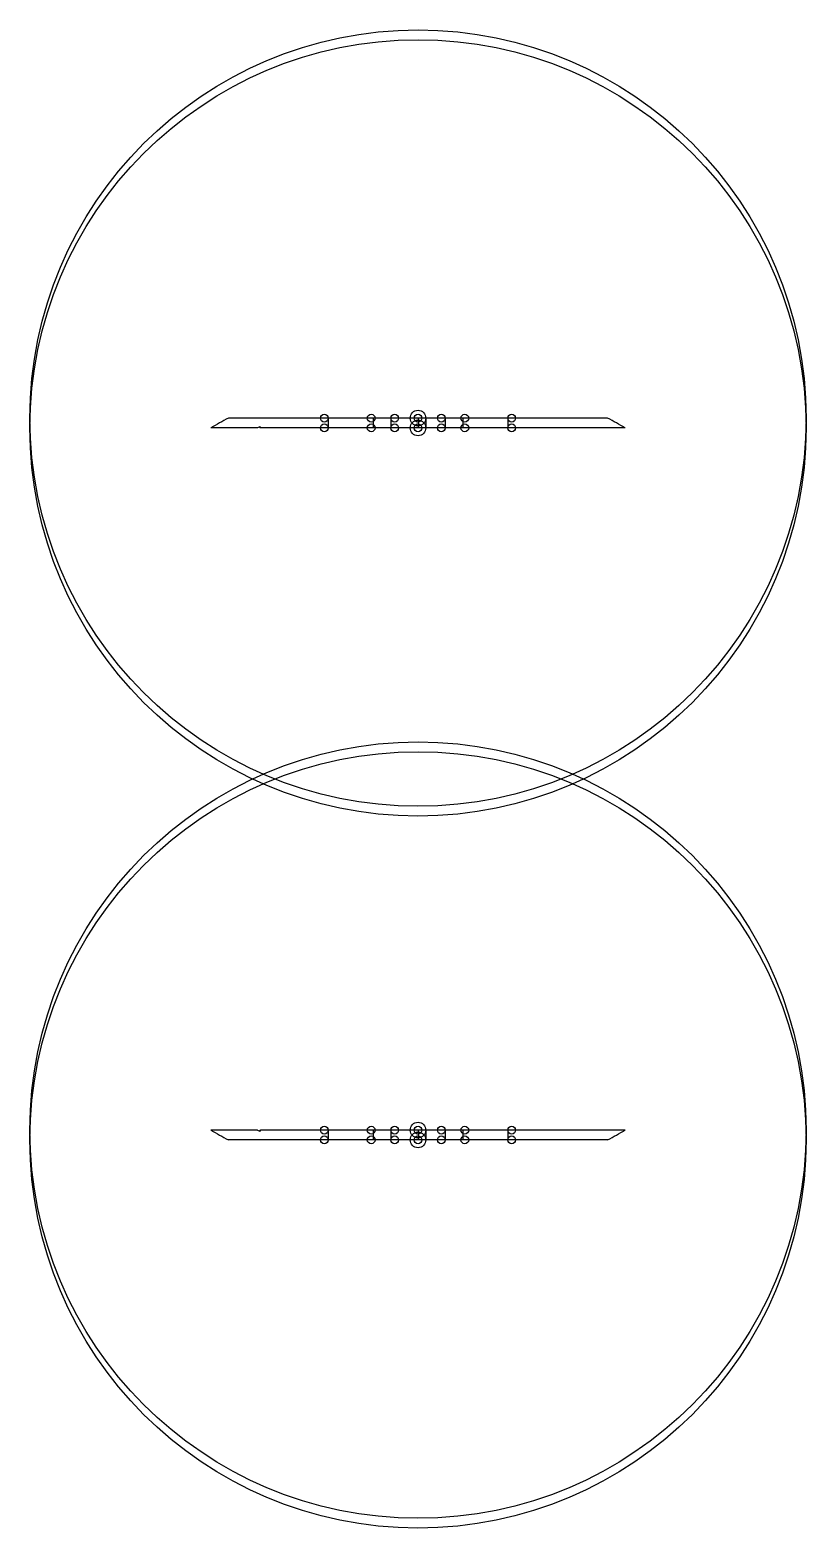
# Model space of a CAD drawing. Extents: x -199 to 199, y -384 to 384.
import ezdxf

# ---------------------------------------------------------------- set-up
doc = ezdxf.new("R2010")
doc.units = 0
doc.layers.add('Cut051012', color=7, linetype='CONTINUOUS')

msp = doc.modelspace()

# ---------------------------------------------------------------- linework, layer by layer
at = {"layer": 'Cut051012'}
for p, q in [((97.242, 185, 749.34), (-97.242, 185, 749.34)), ((-97.242, 185, 731.34), (-97.242, 185, 749.34)), ((97.242, 185, 731.34), (-97.242, 185, 731.34)), ((97.242, 185, 469.34), (-97.242, 185, 469.34)), ((-97.242, 185, 451.34), (-97.242, 185, 469.34)), ((97.242, 185, 451.34), (-97.242, 185, 451.34)), ((97.242, 185, 749.34), (-97.242, 185, 749.34)), ((-97.242, 185, 731.34), (-97.242, 185, 749.34)), ((97.242, 185, 731.34), (-97.242, 185, 731.34)), ((97.242, 185, 469.34), (-97.242, 185, 469.34)), ((97.242, 185, 451.34), (-97.242, 185, 451.34)), ((-97.242, 185, 451.34), (-97.242, 185, 469.34)), ((-46, 185, 600), (-46, 180, 600)), ((-46, 185, 600), (-46, 180, 600)), ((-23, 185, 639.837), (-23, 180, 639.837)), ((-23, 185, 639.837), (-23, 180, 639.837)), ((-23, 185, 560.163), (-23, 180, 560.163)), ((-23, 185, 560.163), (-23, 180, 560.163)), ((-14, 185, 600), (-14, 180, 600)), ((-14, 185, 600), (-14, 180, 600)), ((0, 185, 614), (0, 180, 614)), ((0, 185, 614), (0, 180, 614)), ((0, 185, 586), (0, 180, 586)), ((0, 185, 586), (0, 180, 586)), ((4, 185, 600), (4, 180, 600)), ((4, 185, 600), (4, 180, 600)), ((14, 185, 600), (14, 180, 600)), ((14, 185, 600), (14, 180, 600)), ((23, 185, 639.837), (23, 180, 639.837)), ((23, 185, 639.837), (23, 180, 639.837)), ((23, 185, 560.163), (23, 180, 560.163)), ((23, 185, 560.163), (23, 180, 560.163)), ((46, 185, 600), (46, 180, 600)), ((46, 185, 600), (46, 180, 600)), ((97.242, 185, 731.34), (97.242, 185, 749.34)), ((97.242, 185, 451.34), (97.242, 185, 469.34)), ((97.242, 185, 731.34), (97.242, 185, 749.34)), ((97.242, 185, 451.34), (97.242, 185, 469.34)), ((199, 185, 600), (199, 180, 600)), ((199, 185, 600), (199, 180, 600)), ((-82.2309, 180, 749.34), (-106.212, 180, 749.34)), ((-106.212, 180, 731.34), (-106.212, 180, 749.34)), ((-82.2309, 180, 731.34), (-106.212, 180, 731.34)), ((-82.2309, 180, 469.34), (-106.212, 180, 469.34)), ((-106.212, 180, 451.34), (-106.212, 180, 469.34)), ((-82.2309, 180, 451.34), (-106.212, 180, 451.34)), ((-82.2309, 180, 749.34), (-106.212, 180, 749.34)), ((-106.212, 180, 731.34), (-106.212, 180, 749.34)), ((-82.2309, 180, 731.34), (-106.212, 180, 731.34)), ((-82.2309, 180, 469.34), (-106.212, 180, 469.34)), ((-82.2309, 180, 451.34), (-106.212, 180, 451.34)), ((-106.212, 180, 451.34), (-106.212, 180, 469.34)), ((-81.1795, 180.607, 749.34), (-82.2309, 180, 749.34)), ((-81.1795, 180.607, 731.34), (-82.2309, 180, 731.34)), ((-81.1795, 180.607, 749.34), (-82.2309, 180, 749.34)), ((-81.1795, 180.607, 731.34), (-82.2309, 180, 731.34)), ((-81.1795, 180.607, 469.34), (-82.2309, 180, 469.34)), ((-81.1795, 180.607, 451.34), (-82.2309, 180, 451.34)), ((-81.1795, 180.607, 469.34), (-82.2309, 180, 469.34)), ((-81.1795, 180.607, 451.34), (-82.2309, 180, 451.34)), ((-82.2309, 180, 749.34), (-82.2309, 180, 731.34)), ((-82.2309, 180, 469.34), (-82.2309, 180, 451.34)), ((-82.2309, 180, 749.34), (-82.2309, 180, 731.34)), ((-82.2309, 180, 469.34), (-82.2309, 180, 451.34)), ((-81.1795, 180.607, 731.34), (-81.1795, 180.607, 749.34)), ((-81.1795, 180.607, 749.34), (-80.829, 180, 749.34)), ((-80.829, 180, 731.34), (-81.1795, 180.607, 731.34)), ((-81.1795, 180.607, 731.34), (-81.1795, 180.607, 749.34)), ((-81.1795, 180.607, 749.34), (-80.829, 180, 749.34)), ((-80.829, 180, 731.34), (-81.1795, 180.607, 731.34)), ((-81.1795, 180.607, 469.34), (-80.829, 180, 469.34)), ((-81.1795, 180.607, 451.34), (-81.1795, 180.607, 469.34)), ((-81.1795, 180.607, 469.34), (-80.829, 180, 469.34)), ((-80.829, 180, 451.34), (-81.1795, 180.607, 451.34)), ((-80.829, 180, 451.34), (-81.1795, 180.607, 451.34)), ((-81.1795, 180.607, 451.34), (-81.1795, 180.607, 469.34)), ((106.212, 180, 749.34), (-80.829, 180, 749.34)), ((-80.829, 180, 749.34), (-80.829, 180, 731.34)), ((106.212, 180, 731.34), (-80.829, 180, 731.34)), ((106.212, 180, 469.34), (-80.829, 180, 469.34)), ((-80.829, 180, 469.34), (-80.829, 180, 451.34)), ((106.212, 180, 451.34), (-80.829, 180, 451.34)), ((106.212, 180, 749.34), (-80.829, 180, 749.34)), ((106.212, 180, 731.34), (-80.829, 180, 731.34)), ((-80.829, 180, 749.34), (-80.829, 180, 731.34)), ((106.212, 180, 469.34), (-80.829, 180, 469.34)), ((-80.829, 180, 469.34), (-80.829, 180, 451.34)), ((106.212, 180, 451.34), (-80.829, 180, 451.34)), ((106.212, 180, 731.34), (106.212, 180, 749.34)), ((106.212, 180, 451.34), (106.212, 180, 469.34)), ((106.212, 180, 731.34), (106.212, 180, 749.34)), ((106.212, 180, 451.34), (106.212, 180, 469.34)), ((-82.2309, -180, 749.34), (-106.212, -180, 749.34)), ((-106.212, -180, 731.34), (-106.212, -180, 749.34)), ((-82.2309, -180, 731.34), (-106.212, -180, 731.34)), ((-82.2309, -180, 469.34), (-106.212, -180, 469.34)), ((-106.212, -180, 451.34), (-106.212, -180, 469.34)), ((-82.2309, -180, 451.34), (-106.212, -180, 451.34)), ((-82.2309, -180, 749.34), (-106.212, -180, 749.34)), ((-106.212, -180, 731.34), (-106.212, -180, 749.34)), ((-82.2309, -180, 731.34), (-106.212, -180, 731.34)), ((-82.2309, -180, 469.34), (-106.212, -180, 469.34)), ((-106.212, -180, 451.34), (-106.212, -180, 469.34)), ((-82.2309, -180, 451.34), (-106.212, -180, 451.34)), ((-82.2309, -180, 749.34), (-82.2309, -180, 731.34)), ((-82.2309, -180, 469.34), (-82.2309, -180, 451.34)), ((-82.2309, -180, 749.34), (-81.1795, -180.607, 749.34)), ((-82.2309, -180, 731.34), (-81.1795, -180.607, 731.34)), ((-82.2309, -180, 469.34), (-81.1795, -180.607, 469.34)), ((-82.2309, -180, 451.34), (-81.1795, -180.607, 451.34)), ((-82.2309, -180, 749.34), (-82.2309, -180, 731.34)), ((-82.2309, -180, 749.34), (-81.1795, -180.607, 749.34)), ((-82.2309, -180, 731.34), (-81.1795, -180.607, 731.34)), ((-82.2309, -180, 469.34), (-82.2309, -180, 451.34)), ((-82.2309, -180, 469.34), (-81.1795, -180.607, 469.34)), ((-82.2309, -180, 451.34), (-81.1795, -180.607, 451.34)), ((-81.1795, -180.607, 749.34), (-80.829, -180, 749.34)), ((-80.829, -180, 731.34), (-81.1795, -180.607, 731.34)), ((-81.1795, -180.607, 469.34), (-80.829, -180, 469.34)), ((-80.829, -180, 451.34), (-81.1795, -180.607, 451.34)), ((-81.1795, -180.607, 749.34), (-80.829, -180, 749.34)), ((-80.829, -180, 731.34), (-81.1795, -180.607, 731.34)), ((-81.1795, -180.607, 469.34), (-80.829, -180, 469.34)), ((-80.829, -180, 451.34), (-81.1795, -180.607, 451.34)), ((-81.1795, -180.607, 731.34), (-81.1795, -180.607, 749.34)), ((-81.1795, -180.607, 731.34), (-81.1795, -180.607, 749.34)), ((-81.1795, -180.607, 451.34), (-81.1795, -180.607, 469.34)), ((-81.1795, -180.607, 451.34), (-81.1795, -180.607, 469.34)), ((106.212, -180, 749.34), (-80.829, -180, 749.34)), ((-80.829, -180, 731.34), (-80.829, -180, 749.34)), ((106.212, -180, 731.34), (-80.829, -180, 731.34)), ((106.212, -180, 469.34), (-80.829, -180, 469.34)), ((-80.829, -180, 451.34), (-80.829, -180, 469.34)), ((106.212, -180, 451.34), (-80.829, -180, 451.34)), ((106.212, -180, 749.34), (-80.829, -180, 749.34)), ((106.212, -180, 731.34), (-80.829, -180, 731.34)), ((106.212, -180, 469.34), (-80.829, -180, 469.34)), ((106.212, -180, 451.34), (-80.829, -180, 451.34)), ((-80.829, -180, 731.34), (-80.829, -180, 749.34)), ((-80.829, -180, 451.34), (-80.829, -180, 469.34)), ((-46, -180, 600), (-46, -185, 600)), ((-46, -180, 600), (-46, -185, 600)), ((-23, -180, 639.837), (-23, -185, 639.837)), ((-23, -180, 639.837), (-23, -185, 639.837)), ((-23, -180, 560.163), (-23, -185, 560.163)), ((-23, -180, 560.163), (-23, -185, 560.163)), ((-14, -180, 600), (-14, -185, 600)), ((-14, -180, 600), (-14, -185, 600)), ((0, -180, 614), (0, -185, 614)), ((0, -180, 614), (0, -185, 614)), ((0, -180, 586), (0, -185, 586)), ((0, -180, 586), (0, -185, 586)), ((4, -180, 600), (4, -185, 600)), ((4, -180, 600), (4, -185, 600)), ((14, -180, 600), (14, -185, 600)), ((14, -180, 600), (14, -185, 600)), ((23, -180, 639.837), (23, -185, 639.837)), ((23, -180, 639.837), (23, -185, 639.837)), ((23, -180, 560.163), (23, -185, 560.163)), ((23, -180, 560.163), (23, -185, 560.163)), ((46, -180, 600), (46, -185, 600)), ((46, -180, 600), (46, -185, 600)), ((106.212, -180, 731.34), (106.212, -180, 749.34)), ((106.212, -180, 451.34), (106.212, -180, 469.34)), ((106.212, -180, 731.34), (106.212, -180, 749.34)), ((106.212, -180, 451.34), (106.212, -180, 469.34)), ((199, -180, 600), (199, -185, 600)), ((199, -180, 600), (199, -185, 600)), ((97.242, -185, 749.34), (-97.242, -185, 749.34)), ((-97.242, -185, 731.34), (-97.242, -185, 749.34)), ((97.242, -185, 731.34), (-97.242, -185, 731.34)), ((97.242, -185, 469.34), (-97.242, -185, 469.34)), ((-97.242, -185, 451.34), (-97.242, -185, 469.34)), ((97.242, -185, 451.34), (-97.242, -185, 451.34)), ((97.242, -185, 749.34), (-97.242, -185, 749.34)), ((-97.242, -185, 731.34), (-97.242, -185, 749.34)), ((97.242, -185, 731.34), (-97.242, -185, 731.34)), ((97.242, -185, 469.34), (-97.242, -185, 469.34)), ((-97.242, -185, 451.34), (-97.242, -185, 469.34)), ((97.242, -185, 451.34), (-97.242, -185, 451.34)), ((97.242, -185, 731.34), (97.242, -185, 749.34)), ((97.242, -185, 451.34), (97.242, -185, 469.34)), ((97.242, -185, 731.34), (97.242, -185, 749.34)), ((97.242, -185, 451.34), (97.242, -185, 469.34))]:
    msp.add_line(p, q, dxfattribs=at)
for centre, radius in [((0, 185), 199), ((0, 185), 199), ((0, 180), 199), ((0, 180), 199), ((-48, 185), 2), ((-48, 185), 2), ((-24, 185), 2), ((-24, 185), 2), ((-24, 185), 2), ((-24, 185), 2), ((-12, 185), 2), ((-12, 185), 2), ((0, 185), 4), ((0, 185), 4), ((0, 185), 2), ((0, 185), 2), ((0, 185), 2), ((0, 185), 2), ((12, 185), 2), ((12, 185), 2), ((24, 185), 2), ((24, 185), 2), ((24, 185), 2), ((24, 185), 2), ((48, 185), 2), ((48, 185), 2), ((-48, 180), 2), ((-48, 180), 2), ((-24, 180), 2), ((-24, 180), 2), ((-24, 180), 2), ((-24, 180), 2), ((-12, 180), 2), ((-12, 180), 2), ((0, 180), 4), ((0, 180), 4), ((0, 180), 2), ((0, 180), 2), ((0, 180), 2), ((0, 180), 2), ((12, 180), 2), ((12, 180), 2), ((24, 180), 2), ((24, 180), 2), ((24, 180), 2), ((24, 180), 2), ((48, 180), 2), ((48, 180), 2), ((0, -180), 199), ((0, -180), 199), ((0, -185), 199), ((0, -185), 199), ((0, -180), 4), ((0, -180), 4), ((-48, -180), 2), ((-48, -180), 2), ((-48, -185), 2), ((-48, -185), 2), ((-24, -180), 2), ((-24, -180), 2), ((-24, -180), 2), ((-24, -180), 2), ((-24, -185), 2), ((-24, -185), 2), ((-24, -185), 2), ((-24, -185), 2), ((-12, -180), 2), ((-12, -180), 2), ((-12, -185), 2), ((-12, -185), 2), ((0, -185), 4), ((0, -185), 4), ((0, -180), 2), ((0, -180), 2), ((0, -180), 2), ((0, -180), 2), ((0, -185), 2), ((0, -185), 2), ((0, -185), 2), ((0, -185), 2), ((12, -180), 2), ((12, -180), 2), ((12, -185), 2), ((12, -185), 2), ((24, -180), 2), ((24, -180), 2), ((24, -180), 2), ((24, -180), 2), ((24, -185), 2), ((24, -185), 2), ((24, -185), 2), ((24, -185), 2), ((48, -180), 2), ((48, -180), 2), ((48, -185), 2), ((48, -185), 2)]:
    msp.add_circle(centre, radius, dxfattribs=at)
for centre, start, end in [((0, 0, 749.34), 117.728, 120.543), ((0, 0, 749.34), 117.728, 120.543), ((0, 0, 731.34), 117.728, 120.543), ((0, 0, 731.34), 117.728, 120.543), ((0, 0, 469.34), 117.728, 120.543), ((0, 0, 451.34), 117.728, 120.543), ((0, 0, 469.34), 117.728, 120.543), ((0, 0, 451.34), 117.728, 120.543), ((0, 0, 749.34), 59.4565, 62.2721), ((0, 0, 731.34), 59.4565, 62.2721), ((0, 0, 749.34), 59.4565, 62.2721), ((0, 0, 731.34), 59.4565, 62.2721), ((0, 0, 469.34), 59.4565, 62.2721), ((0, 0, 451.34), 59.4565, 62.2721), ((0, 0, 469.34), 59.4565, 62.2721), ((0, 0, 451.34), 59.4565, 62.2721), ((0, 0, 749.34), -120.543, -117.728), ((0, 0, 749.34), -120.543, -117.728), ((0, 0, 731.34), -120.543, -117.728), ((0, 0, 731.34), -120.543, -117.728), ((0, 0, 469.34), -120.543, -117.728), ((0, 0, 469.34), -120.543, -117.728), ((0, 0, 451.34), -120.543, -117.728), ((0, 0, 451.34), -120.543, -117.728), ((0, 0, 731.34), -62.2721, -59.4565), ((0, 0, 749.34), -62.2721, -59.4565), ((0, 0, 749.34), -62.2721, -59.4565), ((0, 0, 731.34), -62.2721, -59.4565), ((0, 0, 451.34), -62.2721, -59.4565), ((0, 0, 469.34), -62.2721, -59.4565), ((0, 0, 469.34), -62.2721, -59.4565), ((0, 0, 451.34), -62.2721, -59.4565)]:
    msp.add_arc(centre, 209, start, end, dxfattribs=at)

doc.saveas('drawing.dxf')
